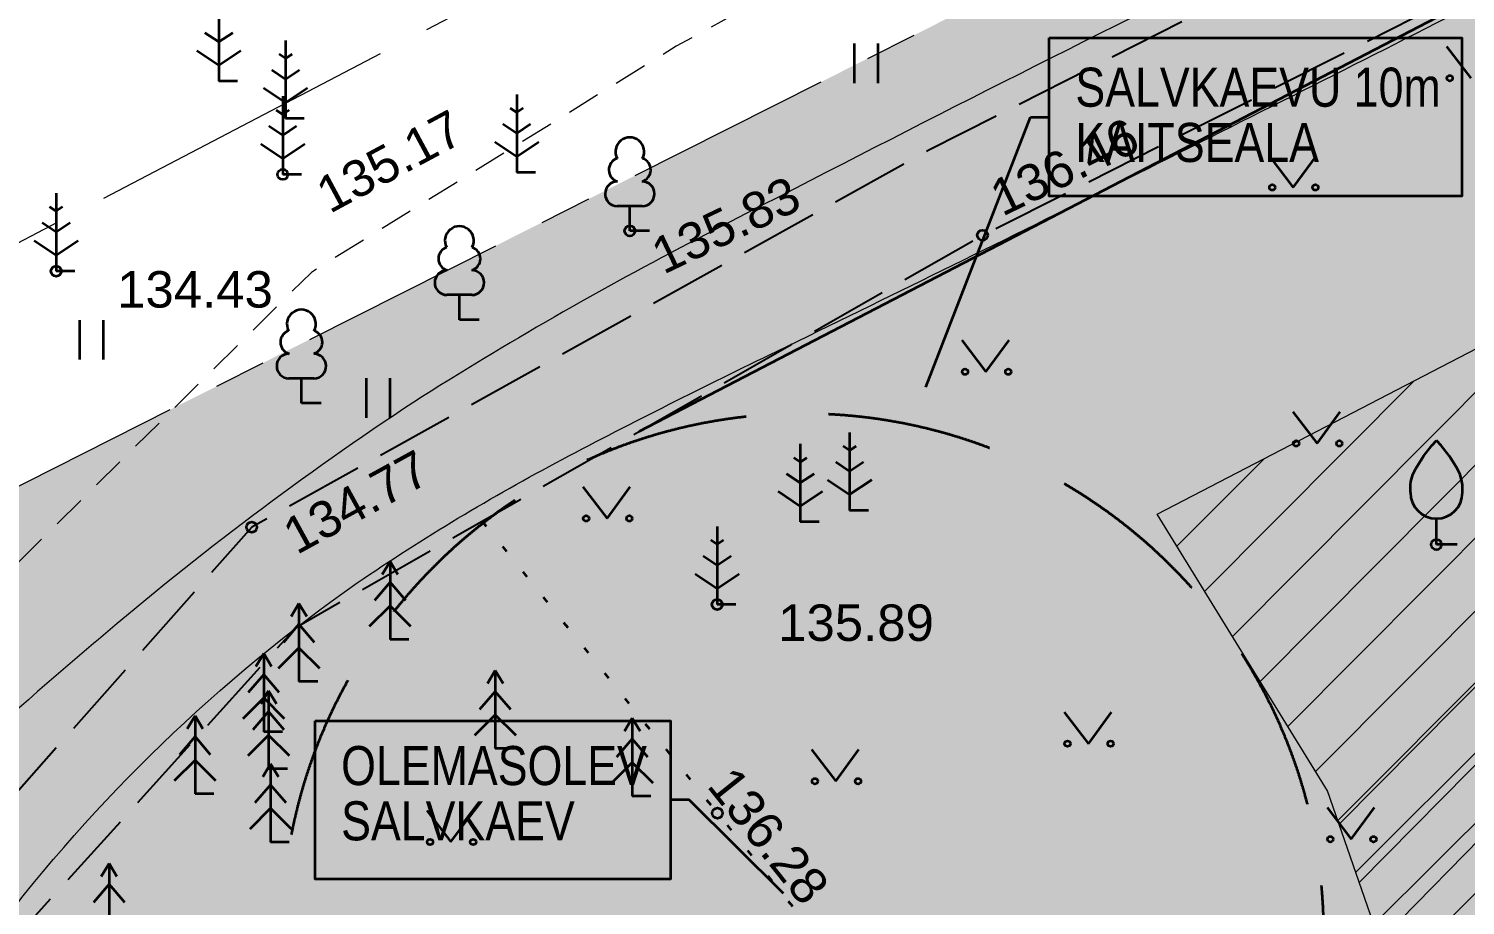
# Model space of a CAD drawing. Header units: millimetres. Extents: x 368386 to 996118, y -334862 to 250838.
# Drawn here: x 713741 to 741334, y -91098 to -74257 of the extents above; entities that cross this region are included whole.
import ezdxf

# ---------------------------------------------------------------- set-up
doc = ezdxf.new("R2010")
doc.units = ezdxf.units.MM
doc.header["$MEASUREMENT"] = 0
for name, pattern in [('HIDDEN', [4762.5, 3175, -1587.5]), ('KATASTRIPIIR', [7000, 4000, -1000, 1000, -1000]), ('KOLVIK', [625, 125, -500]), ('Long Dashed', [1058.3333015441901, 634.9999904632571, -423.333311080933]), ('PINNASTEE', [2000, 1500, -500]), ('TOOPIIR', [7000, 6000, -1000])]:
    doc.linetypes.add(name, pattern=pattern)
for name, color, linetype, lineweight, true_color in [('New_       asendi fill_Pen_No__149', 7, 'Continuous', 25, 0x186722), ('New__ASENDIPLAAN_Pen_No__181', 7, 'Continuous', 0, 0xe8e8e8), ('New_MOOTPIIR#1_Pen_No__102', 7, 'Continuous', 13, 0xcccccc), ('New_MPKAABEL_Pen_No__3', 7, 'Continuous', 18, 0xff6600), ('New_PIIR#1_Pen_No__164', 7, 'Continuous', 13, 0xf27e39), ('New_TEE#1_Pen_No__162', 7, 'Continuous', 25, 0xaaaaaa)]:
    doc.layers.add(name, color=color, linetype=linetype, lineweight=lineweight, true_color=true_color)
for name, color, linetype, lineweight in [('New__ASENDIPLAAN_Pen_No__1', 7, 'Continuous', 13), ('New__PRONTEX_TEKST_Pen_No__7', 7, 'Continuous', 35), ('New_ei pindi_Pen_No__7', 7, 'Continuous', 35), ('New_HALJASTUS#1_Pen_No__7', 7, 'Continuous', 35), ('New_Kanal_proj_kinnistu_Pen_No__7', 7, 'Continuous', 35), ('New_Kanal_proj_kinnistu_Pen_No__75', 6, 'Continuous', 20), ('New_korgus-EH2000#1_Pen_No__1', 7, 'Continuous', 13), ('New_korgus-EH2000#1_Pen_No__7', 7, 'Continuous', 35), ('New_PUU_Pen_No__7', 7, 'Continuous', 35)]:
    doc.layers.add(name, color=color, linetype=linetype, lineweight=lineweight)
doc.styles.add('GENERATED_STYLE_1', font='arial.ttf')
doc.styles.add('GENERATED_STYLE_2', font='ARIALN.TTF')

msp = doc.modelspace()

# ---------------------------------------------------------------- hatches: boundary and pattern name
at = {"layer": 'New_       asendi fill_Pen_No__149', "linetype": 'Continuous', "lineweight": 0, "true_color": 0x061908}
h = msp.add_hatch(color=98, dxfattribs=at)
h.paths.add_polyline_path([(802345.6257092145, -38322.05182827363), (677945.6257091912, -100972.0518277148), (697685.6257091819, -113562.0518284972), (725141.8797725517, -157386.0399905721), (747105.6257092238, -214022.0518284599), (773035.6257092752, -233162.0518281246), (849485.6257092285, -225922.0518279011), (847735.6257092286, -145332.0518280502)])
h.paths.add_polyline_path([(757638.7082695107, -147399.2778626392, -0.0006564119768535498), (757597.248581513, -147430.1463600797)], flags=0)
h.paths.add_polyline_path([(781623.1830728371, -112523.2600048446, 0.0599555899640497), (781750.4009111881, -112778.3101978391, 0.7851663409812334), (783932.82217312, -111999.1406781342, 0.05995558996405283), (783869.7476740469, -111721.1899866295, 0.9999999999999997)], flags=0)
at = {"layer": 'New__ASENDIPLAAN_Pen_No__181', "linetype": 'Continuous', "lineweight": 0, "true_color": 0xe8e8e8}
msp.add_hatch(color=254, dxfattribs=at).paths.add_polyline_path([(699340.7646368695, -112422.7998418125, 0.02546073835163982), (698921.6981446419, -115530.2768582549), (703744.0407512026, -123208.9979008183, -0.03887202843307743), (702832.4323581739, -115853.6332386911, -0.03742157822841388), (703282.4696697416, -112504.2869289281, -0.03573776392279675), (704611.5884263125, -107962.294471525, -0.02765071000608543), (708261.6032882693, -99521.92543636875, -0.02002411947369439), (710387.9444156366, -95602.47043552334, -0.02898342446858303), (713073.6414532134, -91639.1082242419, -0.07773333684247212), (720047.4955151809, -84906.23302538529, -0.02827130160652296), (723989.9652858387, -82532.03092124654, -0.009347188014355592), (728115.843406648, -80452.08988133777, 0.004507260523818014), (740779.4003360049, -74146.97772709474, 0.009020572752989972), (753203.2432587454, -67532.81268233877, -0.01170486656368708), (755981.6472728777, -66040.04414377687, -0.04092998121297451), (759298.9656662478, -64684.85347294837, -0.05165219896947422), (763468.7033522084, -63872.40312326048, -0.07619102556771316), (769491.0474670142, -64157.83867633104, -0.06666932271223226), (772556.5176411842, -65234.67482177966, -0.07492772385449879), (774741.6257092806, -66781.05182807246), (778260.0638679237, -70770.3082778296), (781155.3428645998, -76138.32672088449), (784291.1540398939, -74447.00461950173), (782049.9187232727, -70402.95810063173), (781332.6104302615, -69108.65933432388), (777814.1722142453, -65119.40271941785, 0.078030869869757), (772622.8711221854, -61385.97427366972, 0.05834907599235419), (769589.3066429513, -60558.43969052557, 0.1171653581726586), (760032.3265512206, -61309.07281028067, 0.03841684021918827), (756890.05364172, -62617.31607198954, 0.01101994394536065), (754220.1088756481, -64050.8761584224, -0.007635366795423511), (745848.9115286466, -68525.56925785098, -0.002975020184551572), (736487.0956635542, -73268.6849290801, 0.004823366210694588), (726601.5321549594, -78287.79694669333, 0.02252482288492878), (721140.6843378145, -81429.29230258027, 0.0311511183356719), (715078.4167063466, -85994.05718894195, 0.01688784410462784), (712257.7508858663, -88508.25704746632, 0.01672738621550994), (711237.4469064273, -89547.70342399462, 0.04222389868453461), (710603.8885250064, -90337.73836365122, 0.060801129602056), (704662.352552374, -98642.96577618211, 0.03514811948028023), (701045.2300871176, -106603.5809946209, 0.04204878289610606)])
at = {"layer": 'New__PRONTEX_TEKST_Pen_No__7', "linetype": 'Continuous', "lineweight": 35}
for points in [[(731087.6173461397, -81187.40178040511), (730699.6984991088, -81841.34670767284), (730854.5585130883, -81096.93863663173)], [(728327.1005540696, -90784.92394789407), (728771.5971622925, -91401.80948424438), (728151.0564128944, -90962.430174009)]]:
    msp.add_hatch(color=7, dxfattribs=at).paths.add_polyline_path(points)
at = {"layer": 'New_Kanal_proj_kinnistu_Pen_No__75', "linetype": 'Continuous', "lineweight": 20}
h = msp.add_hatch(dxfattribs=at)
h.set_pattern_fill('JIS_LC_20_0001', color=6, style=0, pattern_type=2)
h.set_pattern_definition([(45, (-640523628.114811, -6432857147.434388), (-707.1067811865477, 707.1067811865477), []), (45, (-640523608.114811, -6432857147.434388), (-707.1067811865477, 707.1067811865477), [])])
h.paths.add_polyline_path([(735416.1197426106, -83585.6444998766), (738688.8578199391, -88901.11742123315), (740282.7151112101, -93495.77445025841), (762393.0659326102, -102888.2731371681), (767213.9073631802, -98868.16681876132), (766796.860076192, -96918.72282094607), (753132.031325305, -89848.88133268157), (753790.9949782147, -88705.23030358652), (756947.5268803613, -80445.12962038911), (760695.9097462782, -78079.13042838968), (766141.0348148161, -80089.18222460247), (771794.2518008017, -81856.64327769823), (775609.3057731009, -80539.71236805714), (775886.7616630701, -76623.57370510048), (774083.2826070796, -69934.95013612605), (771097.2923198092, -73469.79860450423), (766002.3029270192, -77455.32040438897), (758961.7946628091, -75757.17157545782), (756074.5693125605, -72853.92759601868)])

# ---------------------------------------------------------------- linework, layer by layer
at = {"layer": 'New__ASENDIPLAAN_Pen_No__1', "color": 7, "linetype": 'Continuous', "lineweight": 13, "flags": 128}
msp.add_lwpolyline([(745848.9115286466, -68525.56925785098, -0.002975020184551572), (736487.0956635542, -73268.6849290801, 0.004823366210694588), (726601.5321549594, -78287.79694669333, 0.02252482288492878), (721140.6843378145, -81429.29230258027, 0.0311511183356719), (715078.4167063466, -85994.05718894195, 0.01688784410462784), (712257.7508858663, -88508.25704746632, 0.01672738621550994), (711237.4469064273, -89547.70342399462, 0.04222389868453461), (710603.8885250064, -90337.73836365122, 0.060801129602056), (704662.352552374, -98642.96577618211, 0.03514811948028023), (701045.2300871176, -106603.5809946209, 0.04204878289610606), (699340.7646368695, -112422.7998418125, 0.02546073835163982), (698921.6981446419, -115530.2768582549), (703744.0407512026, -123208.9979008183, -0.03887202843307743), (702832.4323581739, -115853.6332386911, -0.03742157822841388), (703282.4696697416, -112504.2869289281, -0.03573776392279675), (704611.5884263125, -107962.294471525, -0.02765071000608543), (708261.6032882693, -99521.92543636875, -0.02002411947369439), (710387.9444156366, -95602.47043552334, -0.02898342446858303), (713073.6414532134, -91639.1082242419, -0.07773333684247212), (720047.4955151809, -84906.23302538529, -0.02827130160652296), (723989.9652858387, -82532.03092124654, -0.009347188014355592), (728115.843406648, -80452.08988133777, 0.004507260523818014), (740779.4003360049, -74146.97772709474, 0.009020572752989972), (753203.2432587454, -67532.81268233877, -0.01170486656368708)], format="xyb", dxfattribs=at)
at = {"layer": 'New__PRONTEX_TEKST_Pen_No__7', "color": 7, "linetype": 'Continuous', "lineweight": 35}
for p, q in [((730971.087929614, -81142.17020805276), (732984.6440465731, -75954.67593475527)), ((732984.6440465731, -75954.67593475527), (733344.6440465591, -75954.67593475527)), ((726425.6342070253, -89075.16978076944), (726065.6342070393, -89075.16978076944)), ((728239.078483482, -90873.67706048588), (726425.6342070253, -89075.16978076944))]:
    msp.add_line(p, q, dxfattribs=at)
at = {"layer": 'New__PRONTEX_TEKST_Pen_No__7', "color": 7, "linetype": 'Continuous', "lineweight": 35, "flags": 128}
for points in [[(733344.6440465591, -74434.97948210037), (741268.8182207599, -74434.97948210037), (741268.8182207599, -77473.26777085013), (733344.6440465591, -77473.26777085013)], [(719241.6232929641, -87555.47332811455), (726066.6983679944, -87555.47332811455), (726066.6983679944, -90593.7616168643), (719241.6232929641, -90593.7616168643)]]:
    msp.add_lwpolyline(points, close=True, dxfattribs=at)
at = {"layer": 'New_ei pindi_Pen_No__7', "color": 7, "linetype": 'HIDDEN', "lineweight": 35}
msp.add_circle((728609.6257091808, -91647.0518284599), 10000, dxfattribs=at)
at = {"layer": 'New_HALJASTUS#1_Pen_No__7', "color": 7, "linetype": 'Continuous', "lineweight": 35}
for p, q in [((729598.7232314034, -74543.69670666108), (729598.7232314034, -75304.81241598079)), ((730053.7792095526, -74543.69670666108), (730053.7792095526, -75304.81241598079)), ((740974.4211754838, -74601.66072520713), (741437.8259551555, -75208.36701012502)), ((737565.0403517608, -76699.74123082409), (738028.4451314325, -77306.44751574198)), ((738028.4451314325, -77306.44751574198), (738474.026650361, -76699.74123082409)), ((714715.46463569, -79854.46299194644), (714715.46463569, -80615.57870126615)), ((715170.5206138392, -79854.46299194644), (715170.5206138392, -80615.57870126615)), ((731664.1889269773, -80240.25208643923), (732127.593706649, -80846.95837135712)), ((732127.593706649, -80846.95837135712), (732573.1752255776, -80240.25208643923)), ((720222.9259667762, -80969.0682594786), (720222.9259667762, -81730.18396879832)), ((720677.9819449254, -80969.0682594786), (720677.9819449254, -81730.18396879832)), ((738023.99546251, -81617.11741845409), (738487.4002421817, -82223.82370337198)), ((738487.4002421817, -82223.82370337198), (738932.9817611102, -81617.11741845409)), ((724386.4721697134, -83059.54776658962), (724849.876949385, -83666.25405150751)), ((724849.876949385, -83666.25405150751), (725295.4584683136, -83059.54776658962)), ((733631.1394018664, -87386.83881192753), (734094.544181538, -87993.54509684542)), ((734094.544181538, -87993.54509684542), (734540.1257004666, -87386.83881192753)), ((728779.328230357, -88108.05398552964), (729242.7330100287, -88714.76027044753)), ((729242.7330100287, -88714.76027044753), (729688.3145289572, -88108.05398552964)), ((721387.2209295474, -89275.34554294596), (721850.6257092191, -89882.05182786385)), ((721850.6257092191, -89882.05182786385), (722296.2072281477, -89275.34554294596)), ((738679.6456209228, -89222.65925492445), (739143.0504005945, -89829.36553984234)), ((739143.0504005945, -89829.36553984234), (739588.631919523, -89222.65925492445))]:
    msp.add_line(p, q, dxfattribs=at)
at = {"layer": 'New_HALJASTUS#1_Pen_No__7', "color": 7, "linetype": 'KOLVIK', "lineweight": 35, "flags": 128}
msp.add_lwpolyline([(722446.2710844197, -83718.66350948164), (734340.6257092098, -98472.05182771484), (735935.6257091819, -102207.0518280501), (741969.625709167, -106416.0518278489), (749529.6257092229, -112950.051827834), (755707.6257091791, -120876.0518278117), (752645.625709261, -125497.0518280874), (754284.6257092275, -127398.0518286238), (770554.6257092461, -136355.0518280948)], dxfattribs=at)
at = {"layer": 'New_HALJASTUS#1_Pen_No__7', "color": 7, "linetype": 'Continuous', "lineweight": 35}
for centre in [(741036.8025882014, -75208.36701012502), (737627.4217644783, -77306.44751574198), (738456.2033896178, -77306.44751574198), (731726.5703396949, -80846.95837135712), (732555.3519648344, -80846.95837135712), (738086.3768752276, -82223.82370337198), (738915.1585003671, -82223.82370337198), (724448.8535824309, -83666.25405150751), (725277.6352075704, -83666.25405150751), (733693.5208145839, -87993.54509684542), (734522.3024397234, -87993.54509684542), (728841.7096430745, -88714.76027044753), (729670.4912682141, -88714.76027044753), (721449.602342265, -89882.05182786385), (722278.3839674045, -89882.05182786385), (738742.0270336403, -89829.36553984234), (739570.8086587798, -89829.36553984234)]:
    msp.add_circle(centre, 55.00591521184057, dxfattribs=at)
at = {"layer": 'New_Kanal_proj_kinnistu_Pen_No__7', "color": 7, "linetype": 'Continuous', "lineweight": 35, "flags": 128}
msp.add_lwpolyline([(725474.125709206, -81989.05182863868), (757604.5317954227, -65297.84656829484)], dxfattribs=at)
at = {"layer": 'New_Kanal_proj_kinnistu_Pen_No__75', "color": 6, "linetype": 'Continuous', "lineweight": 20, "flags": 128}
msp.add_lwpolyline([(735416.1197426106, -83585.6444998766), (756074.5693125605, -72853.92759601868), (758961.7946628091, -75757.17157545782), (766002.3029270192, -77455.32040438897), (770813.500506159, -73893.37952482796), (774083.2826070796, -69934.95013612605), (775886.7616630701, -76623.57370510048), (775609.3057731009, -80539.71236805714), (771794.2518008017, -81856.64327769823), (766141.0348148161, -80089.18222460247), (760695.9097462782, -78079.13042838968), (756947.5268803613, -80445.12962038911), (753790.9949782147, -88705.23030358652), (753132.031325305, -89848.88133268157), (766796.860076192, -96918.72282094607), (767213.9073631802, -98868.16681876132), (762393.0659326102, -102888.2731371681), (740282.7151112101, -93495.77445025841), (738688.8578199391, -88901.11742123315)], close=True, dxfattribs=at)
at = {"layer": 'New_korgus-EH2000#1_Pen_No__7', "color": 7, "linetype": 'Continuous', "lineweight": 35}
for centre in [(718620.6257092378, -77056.051828445), (725286.6257092061, -78142.05182857165), (732061.6257092294, -78226.05182837049), (714267.625709235, -78915.05182861636), (718023.6257091707, -83834.05182837794), (740780.6257092704, -84169.05182834069), (726964.6257092787, -85319.05182778189), (726968.6257092359, -89328.05182832578)]:
    msp.add_circle(centre, 99.99999997671694, dxfattribs=at)
at = {"layer": 'New_MOOTPIIR#1_Pen_No__102', "color": 254, "linetype": 'TOOPIIR', "lineweight": 13, "true_color": 0xcccccc, "flags": 128}
msp.add_lwpolyline([(666023.6257091707, -103201.051827998), (685304.6257092461, -114770.0518281321), (695822.6257091698, -123885.0518283556), (716500.6257092424, -161142.0518285717), (837208.6257092266, -108675.0518283928), (806252.625709221, -29932.05182860891)], close=True, dxfattribs=at)
at = {"layer": 'New_MPKAABEL_Pen_No__3', "color": 30, "linetype": 'Long Dashed', "lineweight": 18, "true_color": 0xff6600, "flags": 128}
msp.add_lwpolyline([(783565.0913066308, -24546.64753797749), (781933.3774600488, -27973.18611434946), (777809.8721885432, -36412.47263784806), (773953.0481919025, -43041.85867823014), (772482.1161770339, -45281.06706637243), (770238.9125873412, -49198.68855505536), (766031.1891817797, -55145.74877499888), (760860.5262013695, -57580.50549357483), (755092.9457286217, -60203.08903838793), (746674.4571931737, -63723.05828846345), (738204.1138986202, -68093.46759646485), (734252.9564196554, -70168.96233941714), (726178.7191691652, -74593.48534188519), (719169.873835224, -78938.67320708284), (713295.6705329085, -84749.71078849683), (710742.1764623683, -87651.12024686584), (706075.5937519094, -93410.21838273207), (703859.1869607877, -95384.51282262156), (698840.1696153993, -99282.82170418004), (690979.5947425843, -105905.3517398546), (686307.6234921424, -110199.4956224347), (683373.7020957593, -114459.5608501817), (684881.3740285656, -118802.6166665489), (684938.2434152609, -118959.8660837049)], dxfattribs=at)
at = {"layer": 'New_PIIR#1_Pen_No__164', "color": 30, "linetype": 'KATASTRIPIIR', "lineweight": 13, "true_color": 0xf27e39, "flags": 128}
msp.add_lwpolyline([(747105.6257092238, -214022.0518284599), (725035.625709275, -157112.0518283109), (697685.6257091819, -113562.0518284971), (677945.6257091912, -100972.0518277148), (802345.6257092145, -38322.05182827363), (847735.6257092285, -145332.0518280501), (849485.6257092285, -225922.0518279011), (773035.625709275, -233162.0518281246)], close=True, dxfattribs=at)
at = {"layer": 'New_PUU_Pen_No__7', "color": 7, "linetype": 'Continuous', "lineweight": 35}
for p, q in [((717392.625709235, -73762.05182775209), (717392.625709235, -75262.05182775209)), ((717392.625709235, -74512.05182775209), (717126.0151432904, -74334.3114503781)), ((717659.2362751795, -74334.3114503781), (717392.625709235, -74512.05182775209)), ((718674.6257092415, -74481.05182825873), (718674.6257092415, -75981.05182825873)), ((716968.3616405197, -74672.70289316127), (717392.625709235, -74955.54560563812)), ((717392.625709235, -74955.54560563812), (717816.8897779502, -74672.70289316127)), ((718674.6257092415, -74831.0518278862), (718550.207445103, -74748.1063190038)), ((718799.04397338, -74748.1063190038), (718674.6257092415, -74831.0518278862)), ((717752.625709221, -75262.05182775209), (717392.625709235, -75262.05182775209)), ((718674.6257092415, -75231.05182825873), (718408.0151432969, -75053.31145088474)), ((718941.2362751861, -75053.31145088474), (718674.6257092415, -75231.05182825873)), ((718250.3616405262, -75391.70289366791), (718674.6257092415, -75674.54560614476)), ((718620.6257092378, -75556.051828445), (718620.6257092378, -77056.051828445)), ((718674.6257092415, -75674.54560614476), (719098.8897779568, -75391.70289366791)), ((723115.6257092331, -75519.05182796816), (723115.6257092331, -77019.05182796816)), ((718620.6257092378, -75906.05182807246), (718496.2074450993, -75823.10631919006)), ((718745.0439733763, -75823.10631919006), (718620.6257092378, -75906.05182807246)), ((723115.6257092331, -75869.05182759563), (722991.2074450946, -75786.10631871322)), ((723240.0439733716, -75786.10631871322), (723115.6257092331, -75869.05182759563)), ((718620.6257092378, -76306.051828445), (718354.0151432932, -76128.311451071)), ((718887.2362751823, -76128.311451071), (718620.6257092378, -76306.051828445)), ((719034.6257092275, -75981.05182825873), (718674.6257092415, -75981.05182825873)), ((723115.6257092331, -76269.05182796816), (722849.0151432885, -76091.31145059416)), ((723382.2362751777, -76091.31145059416), (723115.6257092331, -76269.05182796816)), ((722691.3616405178, -76429.70289337734), (723115.6257092331, -76712.54560585419)), ((723115.6257092331, -76712.54560585419), (723539.8897779484, -76429.70289337734)), ((718196.3616405225, -76466.70289385418), (718620.6257092378, -76749.54560633103)), ((718620.6257092378, -76749.54560633103), (719044.889777953, -76466.70289385418)), ((718980.6257092238, -77056.051828445), (718620.6257092378, -77056.051828445)), ((723475.6257092191, -77019.05182796816), (723115.6257092331, -77019.05182796816)), ((714267.625709235, -77415.05182861636), (714267.625709235, -78915.05182861636)), ((714267.625709235, -77765.05182824383), (714143.2074450965, -77682.10631936142)), ((714392.0439733735, -77682.10631936142), (714267.625709235, -77765.05182824383)), ((725526.6257091968, -77667.05182894418), (725046.6257092154, -77667.05182894418)), ((725286.6257092061, -78142.05182857165), (725286.6257092061, -77667.05182894418)), ((714267.625709235, -78165.05182861636), (714001.0151432904, -77987.31145124236)), ((714534.2362751795, -77987.31145124236), (714267.625709235, -78165.05182861636)), ((713843.3616405197, -78325.70289402554), (714267.625709235, -78608.54560650239)), ((714267.625709235, -78608.54560650239), (714691.8897779502, -78325.70289402554)), ((725666.6257092108, -78142.05182857165), (725286.6257092061, -78142.05182857165)), ((714627.625709221, -78915.05182861636), (714267.625709235, -78915.05182861636)), ((722253.6257092685, -79373.05182825128), (721773.6257092871, -79373.05182825128)), ((722013.6257092778, -79848.05182787875), (722013.6257092778, -79373.05182825128)), ((722393.6257092825, -79848.05182787875), (722013.6257092778, -79848.05182787875)), ((719218.6257092359, -80976.05182837049), (718738.6257092545, -80976.05182837049)), ((718978.6257092452, -81451.05182799796), (718978.6257092452, -80976.05182837049)), ((719358.6257092499, -81451.05182799796), (718978.6257092452, -81451.05182799796)), ((729508.6257092732, -82012.05182775209), (729508.6257092732, -83512.05182775209)), ((728560.6257091819, -82584.05182744662), (728436.2074450434, -82501.10631856421)), ((728560.6257091819, -82234.05182781914), (728560.6257091819, -83734.05182781914)), ((728685.0439733204, -82501.10631856421), (728560.6257091819, -82584.05182744662)), ((729508.6257092732, -82362.05182737956), (729384.2074451346, -82279.10631849716)), ((729633.0439734117, -82279.10631849716), (729508.6257092732, -82362.05182737956)), ((729508.6257092732, -82762.05182775209), (729242.0151433286, -82584.3114503781)), ((729775.2362752177, -82584.3114503781), (729508.6257092732, -82762.05182775209)), ((728560.6257091819, -82984.05182781914), (728294.0151432373, -82806.31145044515)), ((728827.2362751265, -82806.31145044515), (728560.6257091819, -82984.05182781914)), ((729084.3616405579, -82922.70289316127), (729508.6257092732, -83205.54560563812)), ((729508.6257092732, -83205.54560563812), (729932.8897779884, -82922.70289316127)), ((728136.3616404666, -83144.70289322833), (728560.6257091819, -83427.54560570518)), ((728560.6257091819, -83427.54560570518), (728984.8897778972, -83144.70289322833)), ((729868.6257092592, -83512.05182775209), (729508.6257092732, -83512.05182775209)), ((726964.6257092787, -83819.05182778189), (726964.6257092787, -85319.05182778189)), ((728920.6257091679, -83734.05182781914), (728560.6257091819, -83734.05182781914)), ((740780.6257092704, -84169.05182834069), (740780.6257092704, -83669.05182834069)), ((726964.6257092787, -84169.05182740936), (726840.2074451402, -84086.10631852696)), ((727089.0439734173, -84086.10631852696), (726964.6257092787, -84169.05182740936)), ((726964.6257092787, -84569.05182778189), (726698.0151433342, -84391.3114504079)), ((727231.2362752233, -84391.3114504079), (726964.6257092787, -84569.05182778189)), ((741180.6257092936, -84169.05182834069), (740780.6257092704, -84169.05182834069)), ((720682.6257092722, -84493.05182836304), (720532.6257092489, -84743.05182836304)), ((720832.6257092955, -84743.05182836304), (720682.6257092722, -84493.05182836304)), ((720682.6257092722, -84493.05182836304), (720682.6257092722, -85993.05182836304)), ((720682.6257092722, -84893.05182873557), (720382.6257092257, -85243.05182836304)), ((720982.6257093188, -85243.05182836304), (720682.6257092722, -84893.05182873557)), ((726540.3616405635, -84729.70289319108), (726964.6257092787, -85012.54560566792)), ((726964.6257092787, -85012.54560566792), (727388.889777994, -84729.70289319108)), ((718931.6257092247, -85299.05182822893), (718781.6257092014, -85549.05182822893)), ((719081.625709248, -85549.05182822893), (718931.6257092247, -85299.05182822893)), ((718931.6257092247, -85299.05182822893), (718931.6257092247, -86799.05182822893)), ((720682.6257092722, -85343.05182799051), (720282.6257092489, -85743.05182836304)), ((721082.6257092955, -85743.05182836304), (720682.6257092722, -85343.05182799051)), ((727324.6257092648, -85319.05182778189), (726964.6257092787, -85319.05182778189)), ((718931.6257092247, -85699.05182860146), (718631.6257091782, -86049.05182822893)), ((719231.6257092713, -86049.05182822893), (718931.6257092247, -85699.05182860146)), ((721042.6257092583, -85993.05182836304), (720682.6257092722, -85993.05182836304)), ((718254.6257091996, -86263.051827916), (718104.6257091763, -86513.051827916)), ((718404.6257092229, -86513.051827916), (718254.6257091996, -86263.051827916)), ((718254.6257091996, -86263.051827916), (718254.6257091996, -87763.051827916)), ((718931.6257092247, -86149.0518278564), (718531.6257092014, -86549.05182822893)), ((719331.625709248, -86549.05182822893), (718931.6257092247, -86149.0518278564)), ((722702.6257091744, -86589.05182826618), (722552.6257091512, -86839.05182826618)), ((722852.6257091977, -86839.05182826618), (722702.6257091744, -86589.05182826618)), ((722702.6257091744, -86589.05182826618), (722702.6257091744, -88089.05182826618)), ((718254.6257091996, -86663.05182828853), (717954.625709153, -87013.051827916)), ((718554.6257092461, -87013.051827916), (718254.6257091996, -86663.05182828853)), ((719291.6257092108, -86799.05182822893), (718931.6257092247, -86799.05182822893)), ((718254.6257091996, -87113.05182754347), (717854.6257091763, -87513.051827916)), ((718348.6257092406, -86978.05182776699), (718198.6257092173, -87228.05182776699)), ((718654.6257092229, -87513.051827916), (718254.6257091996, -87113.05182754347)), ((718498.6257092638, -87228.05182776699), (718348.6257092406, -86978.05182776699)), ((718348.6257092406, -86978.05182776699), (718348.6257092406, -88478.05182776699)), ((722702.6257091744, -86989.05182863871), (722402.6257091279, -87339.05182826618)), ((723002.625709221, -87339.05182826618), (722702.6257091744, -86989.05182863871)), ((716935.6257091819, -87458.05182821403), (716785.6257091586, -87708.05182821403)), ((717085.6257092052, -87708.05182821403), (716935.6257091819, -87458.05182821403)), ((716935.6257091819, -87458.05182821403), (716935.6257091819, -88958.05182821403)), ((718348.6257092406, -87378.05182813952), (718048.625709194, -87728.05182776699)), ((718648.6257092871, -87728.05182776699), (718348.6257092406, -87378.05182813952)), ((722702.6257091744, -87439.05182789365), (722302.6257091512, -87839.05182826618)), ((723102.6257091977, -87839.05182826618), (722702.6257091744, -87439.05182789365)), ((725332.6257091791, -87503.05182813952), (725182.6257091558, -87753.05182813952)), ((725482.6257092024, -87753.05182813952), (725332.6257091791, -87503.05182813952)), ((725332.6257091791, -87503.05182813952), (725332.6257091791, -89003.05182813952)), ((716935.6257091819, -87858.05182858655), (716635.6257091353, -88208.05182821403)), ((717235.6257092285, -88208.05182821403), (716935.6257091819, -87858.05182858655)), ((718348.6257092406, -87828.05182739446), (717948.6257092173, -88228.05182776699)), ((718614.6257091856, -87763.051827916), (718254.6257091996, -87763.051827916)), ((718748.6257092638, -88228.05182776699), (718348.6257092406, -87828.05182739446)), ((725332.6257091791, -87903.05182851205), (725032.6257091325, -88253.05182813952)), ((725632.6257092257, -88253.05182813952), (725332.6257091791, -87903.05182851205)), ((723062.6257091605, -88089.05182826618), (722702.6257091744, -88089.05182826618)), ((716935.6257091819, -88308.0518278415), (716535.6257091586, -88708.05182821403)), ((717335.6257092052, -88708.05182821403), (716935.6257091819, -88308.0518278415)), ((718386.6257091828, -88383.05182802776), (718236.6257091595, -88633.05182802776)), ((718708.6257092266, -88478.05182776699), (718348.6257092406, -88478.05182776699)), ((718536.6257092061, -88633.05182802776), (718386.6257091828, -88383.05182802776)), ((718386.6257091828, -88383.05182802776), (718386.6257091828, -89883.05182802776)), ((725332.6257091791, -88353.05182776699), (724932.6257091558, -88753.05182813952)), ((725732.6257092024, -88753.05182813952), (725332.6257091791, -88353.05182776699)), ((718386.6257091828, -88783.05182840029), (718086.6257091362, -89133.05182802776)), ((718686.6257092294, -89133.05182802776), (718386.6257091828, -88783.05182840029)), ((717295.6257091679, -88958.05182821403), (716935.6257091819, -88958.05182821403)), ((725692.6257091651, -89003.05182813952), (725332.6257091791, -89003.05182813952)), ((718386.6257091828, -89233.05182765523), (717986.6257091595, -89633.05182802776)), ((718786.6257092061, -89633.05182802776), (718386.6257091828, -89233.05182765523)), ((718746.6257091688, -89883.05182802776), (718386.6257091828, -89883.05182802776)), ((715284.6257092275, -90294.05182834069), (715134.6257092042, -90544.05182834069)), ((715434.6257092508, -90544.05182834069), (715284.6257092275, -90294.05182834069)), ((715284.6257092275, -90294.05182834069), (715284.6257092275, -91794.05182834069)), ((715284.6257092275, -90694.05182871321), (714984.625709181, -91044.05182834069)), ((715584.6257092741, -91044.05182834069), (715284.6257092275, -90694.05182871321))]:
    msp.add_line(p, q, dxfattribs=at)
at = {"layer": 'New_PUU_Pen_No__7', "color": 7, "linetype": 'Continuous', "lineweight": 35, "flags": 128}
for points in [[(740280.6257092704, -83169.05182834069), (740280.6257092704, -83019.05182796816), (740290.6257092797, -82954.0518284897), (740325.6257093123, -82824.05182860146), (740385.6257092517, -82704.0518284897), (740530.6257092704, -82469.05182815442), (740690.625709303, -82264.05182807992), (740780.6257092704, -82169.05182834069)], [(741280.6257092704, -83169.05182834069), (741280.6257092704, -83019.05182796816), (741270.625709261, -82954.0518284897), (741235.6257092285, -82824.05182860146), (741175.625709289, -82704.0518284897), (741030.6257092704, -82469.05182815442), (740870.6257092378, -82264.05182807992), (740780.6257092704, -82169.05182834069)]]:
    msp.add_lwpolyline(points, dxfattribs=at)
at = {"layer": 'New_PUU_Pen_No__7', "color": 7, "linetype": 'Continuous', "lineweight": 35}
for centre, radius, start, end in [((725286.6257085426, -76622.05182808737), 276.9702146443543, 332.5798989668221, 207.4201001650043), ((725116.573935551, -76969.47346426116), 232.5734174691028, 109.0217355677273, 253.1415398861063), ((725456.7100899839, -76969.47408234546), 232.563371677067, 286.8508162166827, 70.98590921547179), ((725049.1323229468, -77429.55844242094), 237.5066141282753, 90.00160103376174, 269.3952966132161), ((725524.1190954652, -77429.55844242094), 237.5066141282765, 270.6047033868388, 89.99839896618342), ((722013.6257086144, -78328.05182739446), 276.9702146443543, 332.5798989668221, 207.4201001650043), ((721843.5739355063, -78675.47346357045), 232.5734174332378, 109.0217355404369, 253.1415399133959), ((722183.7100899392, -78675.47408165035), 232.5633717129171, 286.8508162439747, 70.98590918817905), ((721776.1323231302, -79135.55844172862), 237.506614128866, 90.00160106069373, 269.3952965862841), ((722251.1190954255, -79135.55844172862), 237.506614128866, 270.6047034137159, 89.99839893930626), ((718978.6257085818, -79931.05182751367), 276.9702146443543, 332.5798989668221, 207.4201001650043), ((718808.5739355901, -80278.47346368746), 232.5734174691028, 109.0217355677273, 253.1415398861063), ((719148.710090023, -80278.47408177177), 232.563371677067, 286.8508162166827, 70.98590921547179), ((718741.1323229811, -80738.55844184721), 237.50661412825, 90.00160103260987, 269.395296614368), ((719216.1190955093, -80738.55844184721), 237.50661412825, 270.604703385632, 89.99839896739016), ((740780.6257092704, -83169.05182834069), 500, 180, 0)]:
    msp.add_arc(centre, radius, start, end, dxfattribs=at)
at = {"layer": 'New_TEE#1_Pen_No__162', "color": 253, "linetype": 'PINNASTEE', "lineweight": 25, "true_color": 0xaaaaaa, "flags": 128}
msp.add_lwpolyline([(794045.6257091679, -99439.05182789365), (792927.6257092676, -86931.051828445), (787942.6257092815, -79094.05182815442), (775725.6257092191, -64608.05182858655), (766962.6257091837, -61354.0518279309), (756948.6257092173, -63398.05182862381), (746010.6257092517, -68983.05182858655), (731032.6257092489, -76593.05182799051), (718023.6257091707, -83834.05182837794), (709565.6257091865, -93385.05182835559), (711080.6257092005, -94383.05182895908), (718886.6257091828, -85752.0518279756), (732061.6257092294, -78226.05182837049), (745894.6257092135, -71247.05182808737), (757719.625709167, -65248.05182825128), (766558.6257092033, -63378.05182813952), (774741.6257092806, -66781.05182807246), (784795.6257091679, -78987.05182831088), (791230.6257092238, -88015.05182824383), (791250.6257092424, -98776.05182818422)], close=True, dxfattribs=at)

# ---------------------------------------------------------------- texts
at = {"layer": 'New__PRONTEX_TEKST_Pen_No__7', "color": 7, "linetype": 'Continuous', "lineweight": 35, "insert": (733844.6440465591, -75005.70218790854), "char_height": 750, "width": 7346.939078050261, "attachment_point": 1, "line_spacing_factor": 0.8492086171816252, "style": 'GENERATED_STYLE_2'}
msp.add_mtext('\\A1;{\\pql;\\fArial Narrow|b0|i0|c0|p34;SALVKAEVU 10m \\fArial Narrow|b0|i0|c0|p34;KAITSEALA}', dxfattribs=at)
at = {"layer": 'New__PRONTEX_TEKST_Pen_No__7', "color": 7, "linetype": 'Continuous', "lineweight": 35, "insert": (719741.6232929641, -88038.97818517474), "char_height": 750, "attachment_point": 1, "line_spacing_factor": 0.8492086171816252, "style": 'GENERATED_STYLE_2'}
msp.add_mtext('\\A1;{\\pql;\\fArial Narrow|b0|i0|c0|p34;OLEMASOLEV\\P\\pql;\\fArial Narrow|b0|i0|c0|p34;SALVKAEV}', dxfattribs=at)
at = {"layer": 'New_korgus-EH2000#1_Pen_No__1', "color": 7, "linetype": 'Continuous', "lineweight": 13, "char_height": 700.0000000000001, "attachment_point": 1, "style": 'GENERATED_STYLE_1'}
for s, insert, rotation in [('\\A1;{\\pql;\\fArial|b0|i0|c0|p34; 135.17 }', (718951.404856118, -77331.07994462657), 28.240229296651595), ('\\A1;{\\pql;\\fArial|b0|i0|c0|p34; 136.46 }', (731891.4265461048, -77360.3947082498), 25.748211587256904), ('\\A1;{\\pql;\\fArial|b0|i0|c0|p34; 135.83 }', (725384.481398944, -78473.09353395809), 25.561217814369677), ('\\A1;{\\pql;\\fArial|b0|i0|c0|p34; 134.77 }', (718313.6873906566, -83890.67384441271), 28.743820008698005), ('\\A1;{\\pql;\\fArial|b0|i0|c0|p34; 136.28 }', (727128.1409229519, -88158.5478379509), 308.52925574010607)]:
    msp.add_mtext(s, dxfattribs=dict(at, insert=insert, rotation=rotation))
for s, insert in [('\\A1;{\\pql;\\fArial|b0|i0|c0|p34; 134.43 }', (715167.6257092583, -78915.05182846735)), ('\\A1;{\\pql;\\fArial|b0|i0|c0|p34; 135.89 }', (727864.625709302, -85319.05182763288))]:
    msp.add_mtext(s, dxfattribs=dict(at, insert=insert))

doc.saveas('drawing.dxf')
